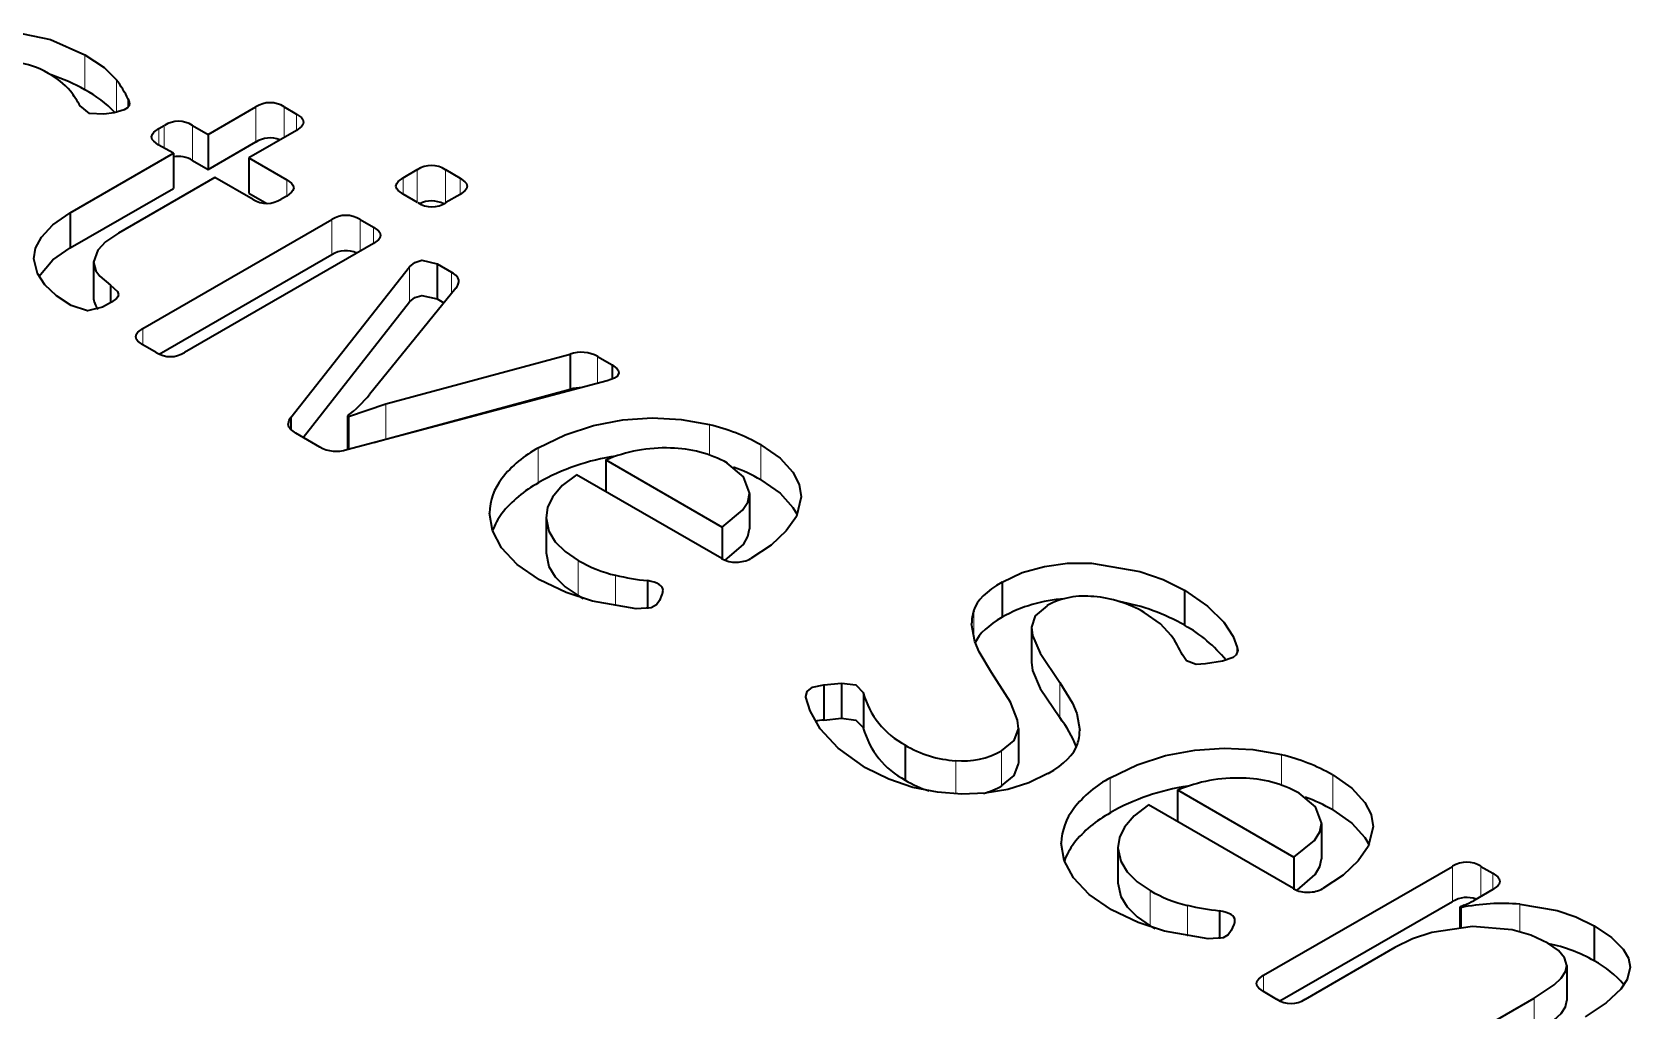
# Model space of a CAD drawing. Extents: x 342 to 941, y 168 to 756.
# Drawn here: x 755.18 to 766.32, y 716.9 to 723.72 of the extents above; entities that cross this region are included whole.
import ezdxf

# ---------------------------------------------------------------- set-up
doc = ezdxf.new("R2010")
doc.units = 0

msp = doc.modelspace()

# ---------------------------------------------------------------- linework, layer by layer
at = {"color": 7, "lineweight": 13, "ltscale": 0.006125}
for p, q in [((755.548, 723.564), (755.548, 723.319)), ((758.709, 720.823), (758.709, 720.578)), ((765.082, 717.904), (765.082, 717.659))]:
    msp.add_line(p, q, dxfattribs=at)
at = {"color": 7, "lineweight": 13, "ltscale": 0.00565}
msp.add_line((755.768, 723.389), (755.768, 723.163), dxfattribs=at)
at = {"color": 7, "lineweight": 35, "ltscale": 0.001353}
msp.add_line((755.851, 723.255), (755.851, 723.201), dxfattribs=at)
at = {"color": 7, "lineweight": 35, "ltscale": 0.001816}
msp.add_line((755.752, 723.16), (755.68, 723.15), dxfattribs=at)
at = {"color": 7, "lineweight": 35, "ltscale": 0.009592}
for p, q in [((756.407, 723.009), (756.74, 723.201)), ((757.024, 723.037), (756.692, 722.845)), ((756.407, 722.765), (756.74, 722.956))]:
    msp.add_line(p, q, dxfattribs=at)
at = {"color": 7, "lineweight": 13, "ltscale": 0.006123}
for p, q in [((756.74, 723.201), (756.74, 722.956)), ((756.299, 723.072), (756.299, 722.827)), ((757.269, 722.415), (757.269, 722.17)), ((757.811, 722.085), (757.811, 721.84)), ((757.646, 721.129), (757.646, 720.884)), ((760.26, 720.844), (760.26, 720.599)), ((758.988, 720.037), (758.988, 719.792)), ((762.146, 719.572), (762.146, 719.327)), ((762.345, 719.186), (762.345, 718.941)), ((762.056, 718.864), (762.056, 718.619)), ((761.939, 718.71), (761.939, 718.465)), ((764.247, 718.542), (764.247, 718.297)), ((762.696, 718.521), (762.696, 718.276)), ((762.975, 717.735), (762.975, 717.49)), ((765.651, 716.985), (765.651, 716.74))]:
    msp.add_line(p, q, dxfattribs=at)
at = {"color": 7, "lineweight": 35, "ltscale": 0.002511}
msp.add_line((756.937, 723.201), (757.024, 723.151), dxfattribs=at)
at = {"color": 7, "lineweight": 13, "ltscale": 0.005359}
msp.add_line((756.937, 723.201), (756.937, 722.987), dxfattribs=at)
at = {"color": 7, "lineweight": 13, "ltscale": 0.002849}
for p, q in [((757.024, 723.151), (757.024, 723.037)), ((757.56, 722.362), (757.56, 722.248)), ((765.364, 717.856), (765.364, 717.742))]:
    msp.add_line(p, q, dxfattribs=at)
at = {"color": 7, "lineweight": 35, "ltscale": 0.001126}
msp.add_line((756.063, 723.049), (756.102, 723.072), dxfattribs=at)
at = {"color": 7, "lineweight": 13, "ltscale": 0.002847}
for p, q in [((756.063, 723.049), (756.063, 722.935)), ((757.766, 722.705), (757.766, 722.591))]:
    msp.add_line(p, q, dxfattribs=at)
at = {"color": 7, "lineweight": 13, "ltscale": 0.003973}
msp.add_line((756.102, 723.072), (756.102, 722.913), dxfattribs=at)
at = {"color": 7, "lineweight": 35, "ltscale": 0.003115}
for p, q in [((756.299, 723.072), (756.407, 723.009)), ((756.299, 722.827), (756.407, 722.765))]:
    msp.add_line(p, q, dxfattribs=at)
at = {"color": 7, "lineweight": 35, "ltscale": 0.006123}
for p, q in [((756.407, 723.009), (756.407, 722.765)), ((756.692, 722.845), (756.692, 722.6)), ((755.608, 722.118), (755.608, 721.874)), ((758.931, 721.477), (758.931, 721.232)), ((761.942, 719.886), (761.942, 719.641)), ((763.214, 719.83), (763.214, 719.585)), ((762.146, 719.574), (762.146, 719.329)), ((760.823, 719.182), (760.823, 718.937)), ((760.975, 719.114), (760.975, 718.869)), ((762.056, 718.866), (762.056, 718.621)), ((761.266, 718.749), (761.266, 718.504)), ((764.168, 718.202), (764.168, 717.957)), ((766.07, 717.49), (766.07, 717.245))]:
    msp.add_line(p, q, dxfattribs=at)
at = {"color": 7, "lineweight": 35, "ltscale": 0.003024}
for p, q in [((756.165, 722.877), (756.06, 722.937)), ((755.728, 721.957), (755.728, 721.836))]:
    msp.add_line(p, q, dxfattribs=at)
at = {"color": 7, "lineweight": 35, "ltscale": 0.020745}
for p, q in [((755.446, 722.462), (756.165, 722.877)), ((755.446, 722.217), (756.165, 722.632))]:
    msp.add_line(p, q, dxfattribs=at)
at = {"color": 7, "lineweight": 35, "ltscale": 0.006125}
for p, q in [((756.165, 722.877), (756.165, 722.632)), ((755.446, 722.462), (755.446, 722.217)), ((758.003, 722.106), (758.003, 721.861)), ((760.181, 720.504), (760.181, 720.259)), ((758.763, 720.335), (758.763, 720.09)), ((760.7, 719.169), (760.7, 718.924)), ((762.75, 718.034), (762.75, 717.789)), ((765.879, 717.213), (765.879, 716.968))]:
    msp.add_line(p, q, dxfattribs=at)
at = {"color": 7, "lineweight": 35, "ltscale": 0.007601}
msp.add_line((756.692, 722.845), (756.955, 722.693), dxfattribs=at)
at = {"color": 7, "lineweight": 35, "ltscale": 0.019445}
msp.add_line((756.455, 722.709), (755.782, 722.32), dxfattribs=at)
at = {"color": 7, "lineweight": 35, "ltscale": 0.007694}
msp.add_line((756.722, 722.555), (756.455, 722.709), dxfattribs=at)
at = {"color": 7, "lineweight": 13, "ltscale": 0.002855}
for p, q in [((756.955, 722.693), (756.955, 722.579)), ((755.952, 721.655), (755.952, 721.541)), ((763.765, 717.144), (763.765, 717.03))]:
    msp.add_line(p, q, dxfattribs=at)
at = {"color": 7, "lineweight": 35, "ltscale": 0.002855}
msp.add_line((757.766, 722.705), (757.865, 722.763), dxfattribs=at)
at = {"color": 7, "lineweight": 13, "ltscale": 0.005704}
msp.add_line((757.865, 722.763), (757.865, 722.534), dxfattribs=at)
at = {"color": 7, "lineweight": 35, "ltscale": 0.00294}
msp.add_line((758.062, 722.763), (758.164, 722.704), dxfattribs=at)
at = {"color": 7, "lineweight": 13, "ltscale": 0.005795}
msp.add_line((758.062, 722.763), (758.062, 722.531), dxfattribs=at)
at = {"color": 7, "lineweight": 13, "ltscale": 0.002856}
msp.add_line((758.164, 722.704), (758.164, 722.589), dxfattribs=at)
at = {"color": 7, "lineweight": 35, "ltscale": 0.003628}
msp.add_line((756.692, 722.6), (756.817, 722.528), dxfattribs=at)
at = {"color": 7, "lineweight": 35, "ltscale": 0.001124}
msp.add_line((756.955, 722.579), (756.916, 722.557), dxfattribs=at)
at = {"color": 7, "lineweight": 35, "ltscale": 0.002939}
msp.add_line((757.868, 722.533), (757.766, 722.591), dxfattribs=at)
at = {"color": 7, "lineweight": 35, "ltscale": 0.002856}
msp.add_line((758.164, 722.59), (758.065, 722.533), dxfattribs=at)
at = {"color": 7, "lineweight": 35, "ltscale": 0.038017}
msp.add_line((755.952, 721.655), (757.269, 722.415), dxfattribs=at)
at = {"color": 7, "lineweight": 35, "ltscale": 0.002678}
msp.add_line((757.467, 722.415), (757.56, 722.362), dxfattribs=at)
at = {"color": 7, "lineweight": 13, "ltscale": 0.005527}
msp.add_line((757.467, 722.415), (757.467, 722.194), dxfattribs=at)
at = {"color": 7, "lineweight": 35, "ltscale": 0.038016}
for p, q in [((757.56, 722.247), (756.243, 721.487)), ((763.765, 717.144), (765.082, 717.904))]:
    msp.add_line(p, q, dxfattribs=at)
at = {"color": 7, "lineweight": 35, "ltscale": 0.034714}
for p, q in [((756.067, 721.476), (757.269, 722.17)), ((763.879, 716.965), (765.082, 717.659))]:
    msp.add_line(p, q, dxfattribs=at)
at = {"color": 7, "lineweight": 35, "ltscale": 0.002941}
msp.add_line((758.003, 722.106), (758.105, 722.047), dxfattribs=at)
at = {"color": 7, "lineweight": 35, "ltscale": 0.033421}
msp.add_line((756.985, 721.034), (757.811, 722.085), dxfattribs=at)
at = {"color": 7, "lineweight": 13, "ltscale": 0.003679}
msp.add_line((758.105, 722.047), (758.105, 721.9), dxfattribs=at)
at = {"color": 7, "lineweight": 35, "ltscale": 0.023873}
msp.add_line((758.134, 721.936), (757.533, 721.195), dxfattribs=at)
at = {"color": 7, "lineweight": 35, "ltscale": 0.001814}
msp.add_line((755.734, 721.839), (755.671, 721.803), dxfattribs=at)
at = {"color": 7, "lineweight": 35, "ltscale": 0.030026}
msp.add_line((757.069, 720.896), (757.811, 721.84), dxfattribs=at)
at = {"color": 7, "lineweight": 35, "ltscale": 0.001381}
msp.add_line((758.003, 721.861), (758.051, 721.833), dxfattribs=at)
at = {"color": 7, "lineweight": 35, "ltscale": 0.00268}
for p, q in [((756.045, 721.487), (755.952, 721.541)), ((763.858, 716.976), (763.765, 717.03))]:
    msp.add_line(p, q, dxfattribs=at)
at = {"color": 7, "lineweight": 35, "ltscale": 0.033262}
for p, q in [((757.646, 721.129), (758.931, 721.477)), ((757.646, 720.884), (758.931, 721.232))]:
    msp.add_line(p, q, dxfattribs=at)
at = {"color": 7, "lineweight": 35, "ltscale": 0.002932}
msp.add_line((759.122, 721.459), (759.224, 721.401), dxfattribs=at)
at = {"color": 7, "lineweight": 13, "ltscale": 0.004669}
msp.add_line((759.122, 721.459), (759.122, 721.273), dxfattribs=at)
at = {"color": 7, "lineweight": 35, "ltscale": 0.002495}
msp.add_line((759.224, 721.401), (759.224, 721.301), dxfattribs=at)
at = {"color": 7, "lineweight": 35, "ltscale": 0.046918}
msp.add_line((759.188, 721.29), (757.374, 720.809), dxfattribs=at)
at = {"color": 7, "lineweight": 35, "ltscale": 0.006872}
msp.add_line((757.386, 721.041), (757.646, 721.129), dxfattribs=at)
at = {"color": 7, "lineweight": 35, "ltscale": 0.002109}
msp.add_line((756.985, 721.034), (756.985, 720.95), dxfattribs=at)
at = {"color": 7, "lineweight": 35, "ltscale": 0.000175635}
msp.add_line((757.38, 721.044), (757.386, 721.041), dxfattribs=at)
at = {"color": 7, "lineweight": 35, "ltscale": 0.00584}
msp.add_line((757.38, 721.044), (757.38, 720.811), dxfattribs=at)
at = {"color": 7, "lineweight": 35, "ltscale": 0.005713}
msp.add_line((757.386, 721.041), (757.386, 720.812), dxfattribs=at)
at = {"color": 7, "lineweight": 35, "ltscale": 0.004838}
msp.add_line((757.186, 720.828), (757.018, 720.925), dxfattribs=at)
at = {"color": 7, "lineweight": 35, "ltscale": 0.002181}
msp.add_line((757.563, 720.859), (757.646, 720.884), dxfattribs=at)
at = {"color": 7, "lineweight": 13, "ltscale": 0.005299}
for p, q in [((759.902, 720.985), (759.902, 720.773)), ((763.889, 718.683), (763.889, 718.471))]:
    msp.add_line(p, q, dxfattribs=at)
at = {"color": 7, "lineweight": 35, "ltscale": 0.005527}
for p, q in [((759.179, 720.738), (759.179, 720.517)), ((759.99, 720.27), (759.99, 720.049)), ((763.166, 718.437), (763.166, 718.216)), ((763.977, 717.968), (763.977, 717.747))]:
    msp.add_line(p, q, dxfattribs=at)
at = {"color": 7, "lineweight": 35, "ltscale": 0.023417}
for p, q in [((759.179, 720.738), (759.99, 720.27)), ((763.166, 718.437), (763.977, 717.968))]:
    msp.add_line(p, q, dxfattribs=at)
at = {"color": 7, "lineweight": 35, "ltscale": 0.029212}
msp.add_line((759.988, 720.051), (758.976, 720.635), dxfattribs=at)
at = {"color": 7, "lineweight": 35, "ltscale": 0.000137363}
msp.add_line((760.181, 720.504), (760.181, 720.51), dxfattribs=at)
at = {"color": 7, "lineweight": 13, "ltscale": 0.005363}
for p, q in [((759.247, 719.934), (759.247, 719.72)), ((763.234, 717.632), (763.234, 717.418))]:
    msp.add_line(p, q, dxfattribs=at)
at = {"color": 7, "lineweight": 35, "ltscale": 0.004927}
for p, q in [((759.47, 719.897), (759.47, 719.7)), ((763.457, 717.595), (763.457, 717.398))]:
    msp.add_line(p, q, dxfattribs=at)
at = {"color": 7, "lineweight": 35, "ltscale": 0.000969864}
msp.add_line((758.988, 719.792), (759.022, 719.773), dxfattribs=at)
at = {"color": 7, "lineweight": 35, "ltscale": 0.001127}
msp.add_line((759.571, 719.8), (759.553, 719.759), dxfattribs=at)
at = {"color": 7, "lineweight": 13, "ltscale": 0.004721}
msp.add_line((761.744, 719.686), (761.744, 719.497), dxfattribs=at)
at = {"color": 7, "lineweight": 35, "ltscale": 0.000492937}
msp.add_line((763.582, 719.43), (763.585, 719.411), dxfattribs=at)
at = {"color": 7, "lineweight": 35, "ltscale": 0.000924683}
msp.add_line((763.582, 719.43), (763.582, 719.393), dxfattribs=at)
at = {"color": 7, "lineweight": 35, "ltscale": 0.002956}
msp.add_line((763.478, 719.335), (763.361, 719.316), dxfattribs=at)
at = {"color": 7, "lineweight": 35, "ltscale": 0.003079}
for p, q in [((760.7, 719.169), (760.823, 719.182)), ((760.7, 718.924), (760.823, 718.937))]:
    msp.add_line(p, q, dxfattribs=at)
at = {"color": 7, "lineweight": 35, "ltscale": 0.000152657}
msp.add_line((760.574, 719.083), (760.574, 719.089), dxfattribs=at)
at = {"color": 7, "lineweight": 13, "ltscale": 0.005797}
msp.add_line((761.619, 718.641), (761.619, 718.409), dxfattribs=at)
at = {"color": 7, "lineweight": 35, "ltscale": 0.029211}
msp.add_line((763.974, 717.749), (762.963, 718.333), dxfattribs=at)
at = {"color": 7, "lineweight": 35, "ltscale": 0.000137338}
msp.add_line((764.168, 718.202), (764.168, 718.208), dxfattribs=at)
at = {"color": 7, "lineweight": 35, "ltscale": 0.002419}
msp.add_line((765.28, 717.904), (765.364, 717.856), dxfattribs=at)
at = {"color": 7, "lineweight": 13, "ltscale": 0.005267}
msp.add_line((765.28, 717.904), (765.28, 717.694), dxfattribs=at)
at = {"color": 7, "lineweight": 35, "ltscale": 0.003888}
msp.add_line((765.363, 717.742), (765.229, 717.664), dxfattribs=at)
at = {"color": 7, "lineweight": 35, "ltscale": 0.000829677}
msp.add_line((765.163, 717.633), (765.133, 717.619), dxfattribs=at)
at = {"color": 7, "lineweight": 35, "ltscale": 0.000175078}
msp.add_line((765.133, 717.619), (765.139, 717.616), dxfattribs=at)
at = {"color": 7, "lineweight": 35, "ltscale": 0.003502}
msp.add_line((765.133, 717.619), (765.133, 717.479), dxfattribs=at)
at = {"color": 7, "lineweight": 35, "ltscale": 0.003398}
msp.add_line((765.139, 717.616), (765.139, 717.48), dxfattribs=at)
at = {"color": 7, "lineweight": 13, "ltscale": 0.004791}
msp.add_line((765.552, 717.64), (765.552, 717.448), dxfattribs=at)
at = {"color": 7, "lineweight": 35, "ltscale": 0.000971199}
msp.add_line((762.975, 717.49), (763.009, 717.471), dxfattribs=at)
at = {"color": 7, "lineweight": 35, "ltscale": 0.001128}
msp.add_line((763.558, 717.498), (763.54, 717.457), dxfattribs=at)
at = {"color": 7, "lineweight": 35, "ltscale": 0.018059}
msp.add_line((764.681, 717.338), (764.055, 716.976), dxfattribs=at)
at = {"color": 7, "lineweight": 35, "ltscale": 0.023242}
msp.add_line((764.846, 716.52), (765.651, 716.985), dxfattribs=at)
at = {"color": 7, "lineweight": 35}
for points in [[(754.563, 723.628), (754.676, 723.68), (754.797, 723.713), (755.051, 723.723), (755.308, 723.67), (755.548, 723.564)], [(755.548, 723.564), (755.683, 723.475), (755.768, 723.389)], [(755.86, 723.226), (755.856, 723.209), (755.845, 723.194), (755.823, 723.18), (755.752, 723.16)], [(755.68, 723.15), (755.581, 723.154), (755.515, 723.207)], [(757.024, 723.151), (757.058, 723.126), (757.068, 723.113), (757.073, 723.094)], [(756.013, 722.992), (756.019, 723.011), (756.028, 723.024), (756.063, 723.049)], [(756.06, 722.937), (756.028, 722.961), (756.018, 722.974), (756.013, 722.992)], [(757.073, 723.094), (757.068, 723.075), (757.058, 723.063), (757.024, 723.037)], [(756.955, 722.693), (756.989, 722.668), (756.999, 722.655), (757.004, 722.636)], [(757.717, 722.648), (757.722, 722.667), (757.732, 722.68), (757.766, 722.705)], [(758.164, 722.704), (758.198, 722.678), (758.208, 722.666), (758.214, 722.647)], [(757.004, 722.636), (756.999, 722.617), (756.989, 722.605), (756.955, 722.579)], [(757.766, 722.591), (757.732, 722.617), (757.722, 722.629), (757.717, 722.648)], [(758.214, 722.647), (758.208, 722.628), (758.198, 722.615), (758.164, 722.59)], [(755.192, 722.141), (755.205, 722.216), (755.245, 722.291), (755.324, 722.378), (755.446, 722.462)], [(757.56, 722.362), (757.594, 722.336), (757.604, 722.324), (757.609, 722.305)], [(755.227, 722.018), (755.324, 722.133), (755.446, 722.217)], [(755.782, 722.32), (755.692, 722.259), (755.638, 722.202), (755.608, 722.118)], [(757.609, 722.305), (757.604, 722.286), (757.594, 722.273), (757.56, 722.247)], [(755.452, 721.815), (755.35, 721.884), (755.27, 721.959), (755.217, 722.038), (755.192, 722.141)], [(755.608, 722.118), (755.625, 722.058), (755.653, 722.019), (755.728, 721.957)], [(757.811, 722.085), (757.849, 722.116), (757.897, 722.131), (758.003, 722.106)], [(755.728, 721.957), (755.776, 721.912), (755.783, 721.892)], [(755.783, 721.892), (755.778, 721.875), (755.768, 721.864), (755.734, 721.839)], [(757.811, 721.84), (757.849, 721.871), (757.897, 721.886), (758.003, 721.861)], [(755.671, 721.803), (755.567, 721.778), (755.452, 721.815)], [(755.903, 721.598), (755.908, 721.617), (755.918, 721.629), (755.952, 721.655)], [(755.952, 721.541), (755.918, 721.566), (755.908, 721.579), (755.903, 721.598)], [(759.27, 721.347), (759.269, 721.338), (759.256, 721.319), (759.24, 721.308), (759.188, 721.29)], [(759.224, 721.401), (759.256, 721.377), (759.265, 721.365), (759.27, 721.347)], [(757.018, 720.925), (756.982, 720.953), (756.971, 720.968), (756.966, 720.99)], [(758.709, 720.823), (758.896, 720.914), (759.094, 720.978), (759.298, 721.017), (759.503, 721.031), (759.704, 721.02), (759.902, 720.985)], [(760.26, 720.844), (760.394, 720.751), (760.484, 720.652), (760.528, 720.567), (760.542, 720.481)], [(760.181, 720.51), (760.14, 720.621), (760.026, 720.716)], [(758.976, 720.635), (758.875, 720.559), (758.808, 720.479), (758.774, 720.407), (758.763, 720.335)], [(760.26, 720.599), (760.394, 720.506), (760.484, 720.407), (760.514, 720.357)], [(759.99, 720.27), (760.133, 720.387), (760.169, 720.445), (760.181, 720.504)], [(760.542, 720.481), (760.508, 720.345), (760.438, 720.244), (760.332, 720.145), (760.191, 720.051)], [(758.718, 719.902), (758.562, 720.01), (758.453, 720.126), (758.389, 720.246), (758.368, 720.368)], [(758.763, 720.335), (758.782, 720.241), (758.827, 720.167), (758.897, 720.099), (758.988, 720.037)], [(760.012, 720.039), (760.139, 720.149), (760.17, 720.204), (760.181, 720.259)], [(758.763, 720.09), (758.782, 719.996), (758.827, 719.922), (758.897, 719.854), (758.988, 719.792)], [(761.942, 719.886), (762.083, 719.953), (762.237, 719.996), (762.399, 720.018), (762.566, 720.019), (762.903, 719.961), (763.065, 719.904), (763.214, 719.83)], [(759.392, 719.7), (759.088, 719.754), (758.904, 719.814), (758.718, 719.902)], [(763.214, 719.83), (763.374, 719.718), (763.487, 719.607), (763.554, 719.507), (763.582, 719.43)], [(759.553, 719.759), (759.532, 719.728), (759.497, 719.707), (759.392, 719.7)], [(762.256, 719.722), (762.172, 719.652), (762.146, 719.572)], [(763.121, 719.515), (763.047, 719.595), (762.933, 719.674)], [(761.869, 719.257), (761.782, 719.401), (761.752, 719.473), (761.73, 719.595)], [(762.146, 719.572), (762.154, 719.514), (762.207, 719.39), (762.345, 719.186)], [(762.146, 719.327), (762.154, 719.269), (762.207, 719.145), (762.345, 718.941)], [(763.361, 719.316), (763.296, 719.312), (763.228, 719.338), (763.199, 719.378)], [(763.585, 719.411), (763.573, 719.378), (763.552, 719.36), (763.478, 719.335)], [(762.056, 718.864), (762.05, 718.923), (762, 719.049), (761.869, 719.257)], [(760.574, 719.089), (760.583, 719.124), (760.62, 719.153), (760.7, 719.169)], [(760.823, 719.182), (760.922, 719.169), (760.975, 719.114)], [(762.345, 719.186), (762.433, 719.043), (762.463, 718.971), (762.483, 718.852)], [(760.99, 718.59), (760.799, 718.727), (760.674, 718.864), (760.604, 718.988), (760.574, 719.083)], [(760.823, 718.937), (760.922, 718.924), (760.975, 718.869)], [(761.939, 718.71), (762.027, 718.782), (762.056, 718.864)], [(762.696, 718.521), (762.883, 718.612), (763.081, 718.676), (763.285, 718.715), (763.49, 718.729), (763.691, 718.718), (763.889, 718.683)], [(762.262, 718.551), (762.129, 718.487), (761.982, 718.441), (761.825, 718.414), (761.661, 718.407), (761.492, 718.421), (761.321, 718.455), (761.152, 718.511), (760.99, 718.59)], [(761.939, 718.465), (762.027, 718.537), (762.056, 718.619)], [(764.247, 718.542), (764.381, 718.449), (764.471, 718.35), (764.515, 718.265), (764.529, 718.179)], [(762.963, 718.333), (762.862, 718.257), (762.795, 718.178), (762.761, 718.105), (762.75, 718.034)], [(764.168, 718.208), (764.127, 718.319), (764.013, 718.414)], [(763.977, 717.968), (764.12, 718.085), (764.156, 718.144), (764.168, 718.202)], [(764.247, 718.297), (764.381, 718.204), (764.471, 718.105), (764.5, 718.055)], [(764.529, 718.179), (764.495, 718.043), (764.425, 717.942), (764.319, 717.843), (764.178, 717.749)], [(762.705, 717.6), (762.549, 717.708), (762.44, 717.824), (762.376, 717.944), (762.355, 718.066)], [(762.75, 718.034), (762.769, 717.939), (762.814, 717.866), (762.884, 717.797), (762.975, 717.735)], [(763.999, 717.737), (764.125, 717.847), (764.157, 717.902), (764.168, 717.957)], [(762.75, 717.789), (762.769, 717.694), (762.814, 717.621), (762.884, 717.552), (762.975, 717.49)], [(765.413, 717.799), (765.407, 717.78), (765.398, 717.767), (765.363, 717.742)], [(765.364, 717.856), (765.398, 717.831), (765.407, 717.818), (765.413, 717.799)], [(763.379, 717.398), (763.075, 717.452), (762.891, 717.512), (762.705, 717.6)], [(765.552, 717.64), (765.811, 717.596), (765.942, 717.552), (766.07, 717.49)], [(763.54, 717.457), (763.519, 717.426), (763.484, 717.405), (763.379, 717.398)], [(765.747, 717.369), (765.629, 717.424), (765.499, 717.461), (765.221, 717.485), (764.938, 717.443), (764.804, 717.398), (764.681, 717.338)], [(766.07, 717.49), (766.191, 717.408), (766.272, 717.326), (766.308, 717.263), (766.32, 717.2)], [(765.879, 717.213), (765.863, 717.267), (765.821, 717.317), (765.747, 717.369)], [(765.651, 716.985), (765.79, 717.077), (765.839, 717.123), (765.869, 717.17), (765.879, 717.213)], [(766.32, 717.2), (766.299, 717.114), (766.255, 717.048), (766.154, 716.953), (766.007, 716.855)], [(763.716, 717.087), (763.721, 717.106), (763.731, 717.119), (763.765, 717.144)], [(763.765, 717.03), (763.731, 717.055), (763.721, 717.068), (763.716, 717.087)], [(765.651, 716.74), (765.79, 716.833), (765.839, 716.878), (765.869, 716.925), (765.879, 716.968)]]:
    msp.add_lwpolyline(points, dxfattribs=at)
for centre, radius, start, end in [((754.993, 722.919), 0.597, 59.7437, 83.0609), ((755.055, 722.974), 0.518, 40.6103, 62.5972), ((754.937, 722.253), 1.229, 60.1834, 72.1956), ((755.179, 722.93), 0.746, 25.7843, 37.8765), ((754.93, 722.9), 0.66, 27.6178, 38.4257), ((755.183, 722.621), 0.788, 43.299, 62.3655), ((755.802, 723.224), 0.0577, 2.3747, 32.965), ((756.839, 723.046), 0.184, 57.6269, 122.4698), ((756.201, 722.916), 0.184, 57.5991, 122.4009), ((756.838, 722.802), 0.182, 67.5417, 122.6613), ((756.2, 722.669), 0.186, 57.752, 100.9178), ((757.964, 722.607), 0.184, 57.5991, 122.4009), ((756.817, 722.709), 0.181, 238.1976, 302.9826), ((757.964, 722.365), 0.18, 61.6576, 117.215), ((757.368, 722.26), 0.184, 57.5579, 122.4421), ((757.967, 722.688), 0.184, 237.5302, 302.3731), ((757.368, 722.016), 0.182, 65.1562, 122.6528), ((758.083, 721.989), 0.0731, 314.6163, 355.5963), ((755.745, 721.878), 0.137, 181.7392, 220.1133), ((756.144, 721.643), 0.184, 237.6269, 302.4698), ((759.009, 721.252), 0.237, 61.2232, 109.1001), ((759.014, 720.953), 0.29, 89.979, 106.7039), ((756.768, 721.823), 0.99, 308.1851, 320.6148), ((757.035, 720.985), 0.07, 136.0156, 176.0139), ((759.593, 719.674), 1.346, 60.3277, 76.7437), ((757.301, 721.034), 0.235, 240.7268, 288.1755), ((759.1, 720.097), 0.824, 118.2619, 141.569), ((759.477, 719.223), 1.559, 98.379, 119.5297), ((759.597, 719.745), 1.077, 88.1645, 112.7918), ((759.621, 719.979), 0.842, 61.1736, 89.2742), ((759.62, 719.486), 1.284, 60.0934, 69.5461), ((758.769, 720.358), 0.401, 141.4329, 178.6463), ((759.1, 719.852), 0.824, 118.2619, 141.569), ((758.823, 720.085), 0.462, 142.807, 159.7046), ((759.456, 720.836), 0.926, 239.6509, 256.9509), ((760.083, 720.222), 0.197, 240.8582, 272.2091), ((760.094, 720.229), 0.203, 269.043, 298.5089), ((759.628, 721.511), 1.622, 256.4237, 264.4136), ((759.515, 719.83), 0.0636, 331.8848, 358.081), ((762.446, 718.739), 1.034, 93.8201, 119.1585), ((762.515, 719.248), 0.541, 82.9073, 118.5191), ((762.509, 718.947), 0.842, 59.7403, 85.0367), ((762.019, 719.596), 0.289, 161.892, 180.1582), ((762.499, 718.322), 1.452, 60.4597, 79.6062), ((762.723, 718.707), 1.006, 39.1251, 60.7645), ((762.363, 718.99), 0.922, 24.9065, 34.6822), ((761.539, 719.268), 0.585, 195.2832, 242.2086), ((760.722, 718.592), 0.333, 93.8188, 104.061), ((761.69, 718.437), 0.826, 21.2084, 37.6015), ((761.539, 719.023), 0.585, 195.2832, 242.2086), ((762.179, 718.852), 0.304, 341.5404, 0.1354), ((761.669, 719.428), 0.789, 239.2573, 266.3285), ((761.667, 719.201), 0.562, 265.0552, 298.931), ((763.58, 717.372), 1.346, 60.3277, 76.7437), ((761.692, 719.236), 0.846, 239.7769, 252.215), ((761.685, 718.907), 0.51, 284.4582, 299.9356), ((763.087, 717.796), 0.824, 118.2619, 141.569), ((763.464, 716.921), 1.559, 98.379, 119.5297), ((763.584, 717.443), 1.077, 88.1645, 112.7918), ((763.607, 717.677), 0.842, 61.1736, 89.2742), ((763.607, 717.184), 1.284, 60.0934, 69.5461), ((762.756, 718.057), 0.401, 141.4329, 178.6463), ((763.087, 717.551), 0.824, 118.2619, 141.569), ((762.81, 717.783), 0.462, 142.807, 159.7046), ((765.181, 717.749), 0.184, 57.5579, 122.4421), ((763.443, 718.534), 0.926, 239.6509, 256.9509), ((764.07, 717.92), 0.197, 240.8582, 272.2091), ((764.081, 717.927), 0.203, 269.043, 298.5089), ((765.181, 717.505), 0.182, 68.7082, 122.6423), ((765.428, 716.207), 1.438, 85.0581, 101.6001), ((764.995, 718.073), 0.471, 290.9375, 299.7666), ((763.615, 719.209), 1.622, 256.4237, 264.4136), ((763.502, 717.528), 0.0636, 331.8848, 358.081), ((765.539, 716.322), 1.064, 60.1069, 78.4189), ((765.769, 716.659), 0.658, 39.4157, 62.8225), ((763.956, 717.132), 0.184, 237.6269, 302.4698)]:
    msp.add_arc(centre, radius, start, end, dxfattribs=at)
for centre, major_axis, ratio, start_param, end_param in [((749.382, 721.125), (8.774, 0.862), 0.07235, 6.276064, 6.383851), ((746.562, 716.222), (13.015, 3.617), 0.054717, 6.267979, 6.397606), ((846.282, 711.26), (84.547, -8.386), 0.046846, 3.076173, 3.131226), ((847.166, 710.925), (85.43, -8.475), 0.046604, 3.076513, 3.124801), ((685.529, 724.077), (76.948, -5.276), 0.048019, 6.211723, 6.270727), ((750.549, 713.92), (13.015, 3.617), 0.054717, 6.267979, 6.397606)]:
    msp.add_ellipse(centre, major_axis=major_axis, ratio=ratio, start_param=start_param, end_param=end_param, dxfattribs=at)

doc.saveas('drawing.dxf')
